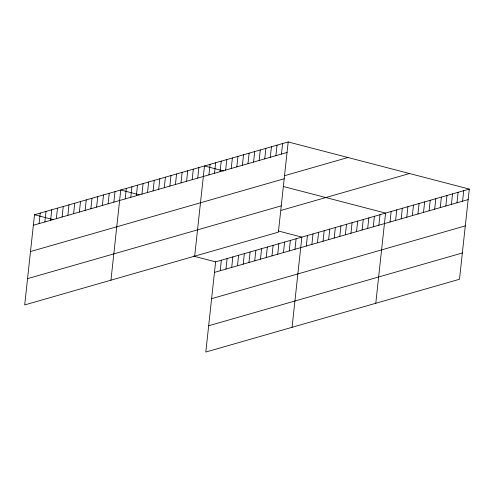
<?xml version="1.0" encoding="UTF-8"?>
<svg xmlns="http://www.w3.org/2000/svg" width="494" height="494" viewBox="0 0 494 494"><rect width="100%" height="100%" fill="white"/><g stroke="black" fill="none" stroke-linecap="round" stroke-linejoin="round"><path stroke-width="0.74" d="M288.193 141.951L34.5 214.742L24.7 304.922L278.394 232.137L288.193 141.951L469.3 189.079L459.5 279.258L205.807 352.049L215.606 261.863L469.3 189.079M39.106 223.603L40.249 213.087M44.855 221.954L45.998 211.438M50.604 220.305L51.747 209.789M56.359 218.657L57.502 208.141M62.108 217.002L63.251 206.492M67.857 215.353L68.999 204.837M73.606 213.704L74.748 203.188M79.361 212.056L80.503 201.54M85.11 210.407L86.252 199.891M90.859 208.758L92.001 198.242M96.608 207.103L97.75 196.593M102.363 205.455L103.505 194.939M108.112 203.806L109.254 193.29M113.861 202.157L115.003 191.641M110.959 280.178L120.752 189.992L139.252 194.803M125.192 198.903L126.334 188.393M130.774 197.304L131.917 186.788M136.356 195.704L137.499 185.188M141.939 194.099L143.081 183.589M147.521 192.499L148.663 181.983M153.097 190.9L154.239 180.384M158.679 189.301L159.821 178.785M164.261 187.695L165.404 177.179M169.843 186.096L170.986 175.58M175.426 184.497L176.568 173.981M181.008 182.891L182.15 172.375M186.59 181.292L187.732 170.776M192.166 179.693L193.308 169.176M197.748 178.087L198.891 167.571M194.679 256.158L204.473 165.972L223.683 170.973M208.913 174.888L210.055 164.372M214.495 173.283L215.637 162.767M220.077 171.684L221.219 161.168M225.659 170.084L226.802 159.568M231.241 168.479L232.378 157.969M220.213 270.724L221.355 260.214M236.817 166.879L237.96 156.363M225.962 269.076L227.104 258.56M242.4 165.28L243.542 154.764M231.711 267.427L232.853 256.911M247.982 163.675L249.124 153.165M237.466 265.778L238.608 255.262M253.564 162.075L254.706 151.559M243.215 264.129L244.357 253.613M259.146 160.476L260.289 149.96M248.964 262.481L250.106 251.965M264.728 158.87L265.871 148.361M254.713 260.826L255.855 250.316M270.311 157.271L271.453 146.755M260.468 259.177L261.604 248.661M275.887 155.672L277.029 145.156M266.217 257.528L267.359 247.012M281.469 154.072L282.611 143.556M271.966 255.88L273.108 245.364M277.714 254.231L278.857 243.715M283.47 252.582L284.606 242.066M289.218 250.927L290.361 240.417M294.967 249.279L296.11 238.763M292.065 327.3L301.859 237.114L278.381 231.007M306.299 246.031L307.441 235.514M311.881 244.425L313.023 233.915M317.463 242.826L318.605 232.31M323.045 241.226L324.188 230.71M328.627 239.621L329.77 229.111M334.203 238.022L335.346 227.506M339.786 236.422L340.928 225.906M345.368 234.817L346.51 224.307M350.95 233.217L352.092 222.701M356.532 231.618L357.675 221.102M362.114 230.019L363.257 219.503M367.697 228.413L368.839 217.897M373.273 226.814L374.415 216.298M378.855 225.215L379.997 214.699M375.786 303.279L385.579 213.093L283.297 186.485M390.019 222.01L391.162 211.494M395.601 220.41L396.744 209.894M401.184 218.805L402.326 208.289M406.766 217.206L407.908 206.69M412.342 215.606L413.484 205.09M417.924 214.001L419.066 203.485M423.506 212.401L424.649 201.885M429.088 210.802L430.231 200.286M434.671 209.197L435.813 198.687M440.253 207.597L441.395 197.081M445.835 205.998L446.977 195.482M451.411 204.393L452.553 193.883M456.993 202.793L458.136 192.277M462.575 201.194L463.718 190.678M33.357 225.252L287.051 152.467M284.47 175.716L347.961 157.506M30.498 251.545L284.198 178.76M27.559 278.635L281.253 205.85M281.166 210.358L409.532 173.524M214.464 272.379L468.158 199.588M211.605 298.666L465.299 225.882M208.659 325.756L462.359 252.971M34.5 214.742L53.71 219.737M193.549 256.12L215.606 261.863"/></g></svg>
